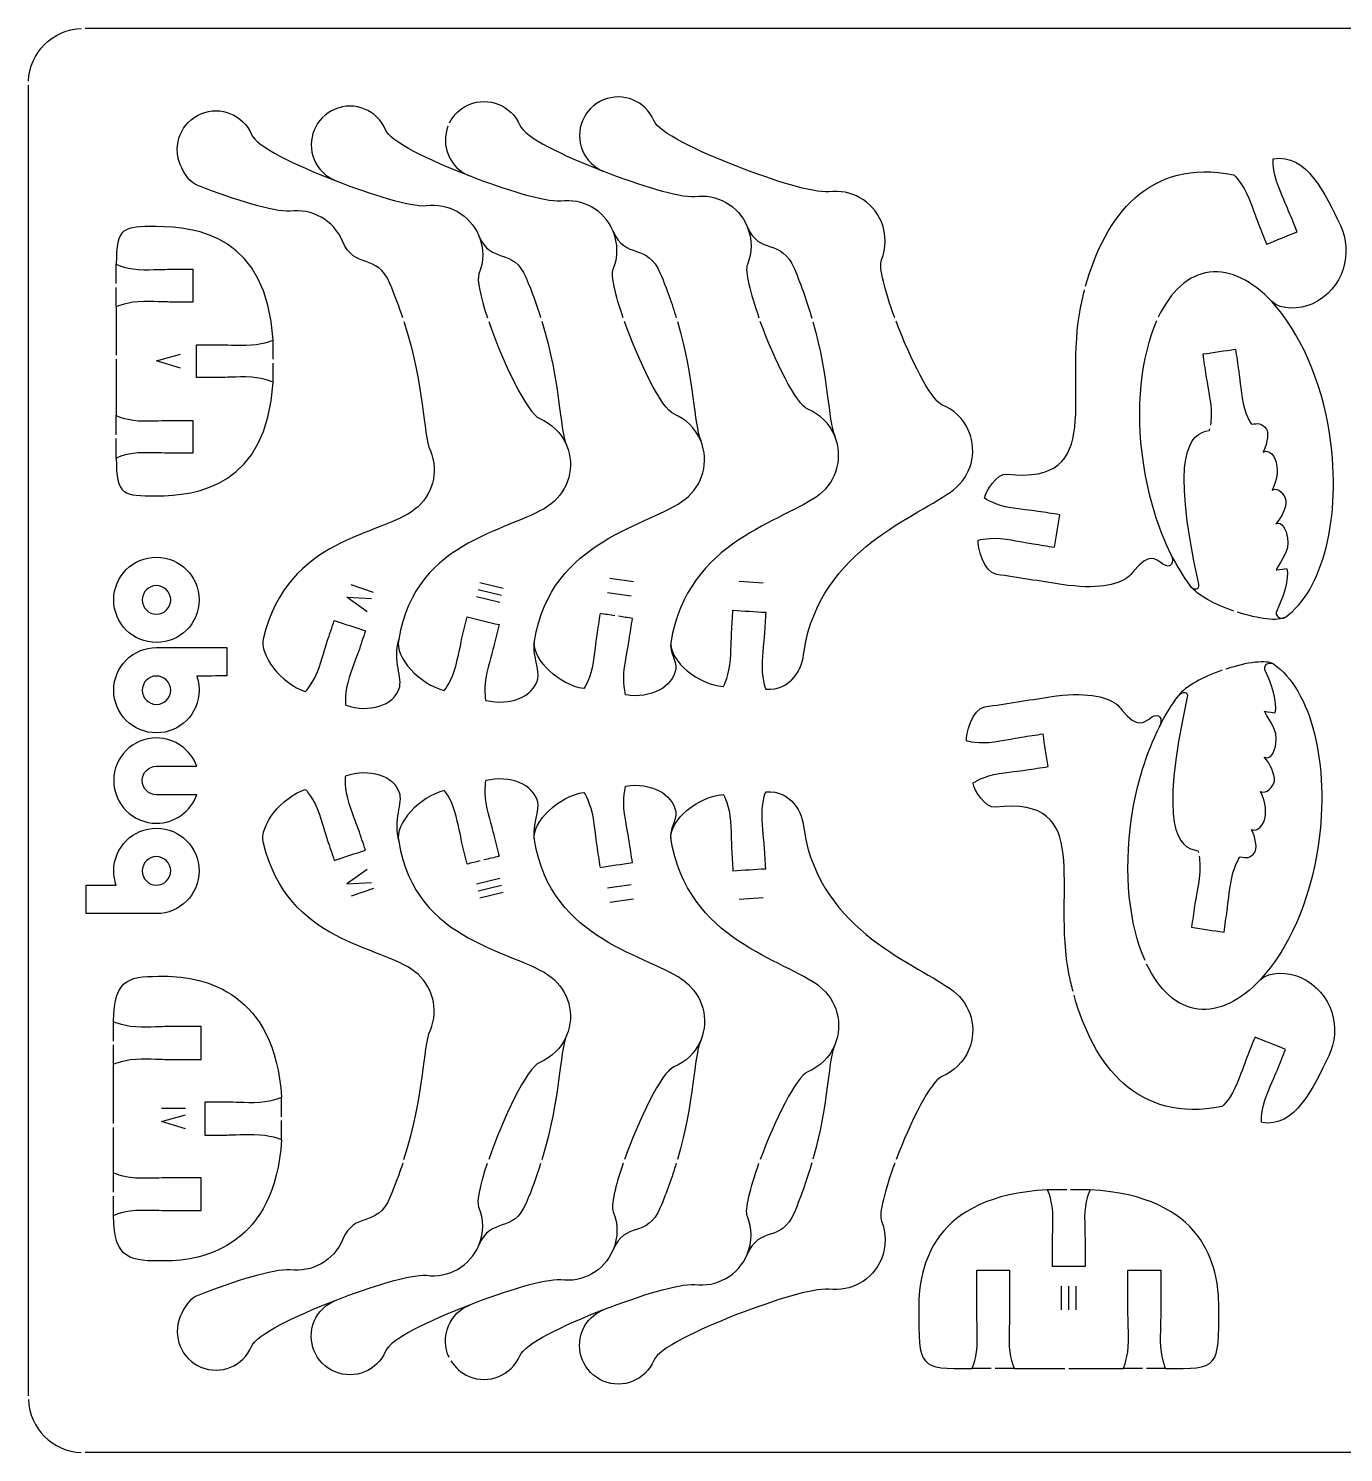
# Model space of a CAD drawing. Extents: x 192 to 412, y 182 to 312.
# Drawn here: x 191.7 to 311.8, y 181.8 to 311.8 of the extents above; entities that cross this region are included whole.
import ezdxf

# ---------------------------------------------------------------- set-up
doc = ezdxf.new("R2010")
doc.units = 0
doc.header["$MEASUREMENT"] = 0
doc.layers.add('DEFAULT', color=7, linetype='CONTINUOUS')

msp = doc.modelspace()

# ---------------------------------------------------------------- linework, layer by layer
at = {"layer": 'DEFAULT', "color": 1}
for points in [[(406.57, 311.81), (196.92, 311.81)], [(191.75, 186.99), (191.75, 306.64)], [(199.76, 288.52), (199.76, 290.3)], [(199.76, 286.39), (199.76, 288.17)], [(214.09, 281.62), (214.09, 283.4)], [(214.09, 279.49), (214.09, 281.27)], [(199.76, 274.72), (199.76, 276.5)], [(199.76, 272.59), (199.76, 274.37)], [(199.52, 219.37), (199.52, 221.15)], [(199.52, 217.25), (199.52, 219.02)], [(214.85, 212.47), (214.85, 214.25)], [(214.85, 210.35), (214.85, 212.12)], [(199.52, 205.57), (199.52, 207.35)], [(286.53, 205.79), (284.75, 205.79)], [(288.66, 205.79), (286.88, 205.79)], [(199.52, 203.45), (199.52, 205.22)], [(279.64, 189.47), (277.86, 189.47)], [(281.76, 189.47), (279.99, 189.47)], [(293.44, 189.47), (291.66, 189.47)], [(295.56, 189.47), (293.79, 189.47)], [(406.57, 181.81), (196.92, 181.81)]]:
    msp.add_lwpolyline(points, dxfattribs=at)
at = {"layer": 'DEFAULT', "color": 7}
for points in [[(205.61, 280.8), (203.42, 281.47), (205.61, 282.09)], [(246.97, 261.29), (244.81, 261.61)], [(258.81, 261.18), (256.63, 261.32)], [(223.25, 260.33), (221.19, 261.03)], [(234.92, 260.06), (232.8, 260.57)], [(235.08, 260.7), (232.96, 261.21)], [(246.77, 259.98), (244.61, 260.3)], [(222.66, 258.57), (220.81, 259.9), (223.07, 259.79)], [(234.77, 259.41), (232.65, 259.92)], [(222.66, 235.05), (220.81, 233.73), (223.07, 233.84)], [(234.77, 234.22), (232.65, 233.7)], [(223.25, 233.3), (221.19, 232.6)], [(234.92, 233.57), (232.8, 233.06)], [(235.08, 232.93), (232.96, 232.42)], [(246.77, 233.65), (244.61, 233.33)], [(246.97, 232.34), (244.81, 232.02)], [(258.81, 232.45), (256.63, 232.31)], [(206.07, 213.23), (203.89, 213.23)], [(206.07, 211.37), (203.89, 212.03), (206.07, 212.65)], [(286.05, 194.83), (286.05, 197.01)], [(286.71, 194.83), (286.71, 197.01)], [(287.37, 194.83), (287.37, 197.01)]]:
    msp.add_lwpolyline(points, dxfattribs=at)
at = {"layer": 'DEFAULT', "color": 1}
for points in [[(191.75, 306.99), (191.84, 309.62), (193.95, 311.72), (196.57, 311.81)], [(238.6, 285.1), (240.37, 279.33), (240.18, 275.41), (240.87, 273.76)], [(250.98, 285.07), (252.6, 279.55), (252.44, 275.79), (253.11, 274.19)], [(263.35, 285.04), (264.84, 279.77), (264.7, 276.16), (265.35, 274.6)], [(301.78, 258.63), (300.08, 259.22), (298.42, 260.08), (297.77, 260.96)], [(300.72, 253.23), (299.02, 252.63), (297.37, 251.78), (296.72, 250.9)], [(240.87, 219.87), (240.18, 218.22), (240.37, 214.3), (238.61, 208.54)], [(253.11, 219.44), (252.44, 217.84), (252.6, 214.07), (250.98, 208.56)], [(265.35, 219.03), (264.7, 217.47), (264.84, 213.86), (263.35, 208.59)], [(191.75, 186.64), (191.84, 184.02), (193.95, 181.91), (196.57, 181.82)]]:
    msp.add_open_spline(points, degree=3, dxfattribs=at)
for points, knots in [([(230.18, 303.21), (230.55, 303.93), (231.17, 304.53), (231.97, 304.87), (233.77, 305.63), (235.84, 304.78), (236.59, 302.98), (237.04, 301.9), (240.51, 300.21), (244.24, 298.78), (247.54, 297.5), (251.05, 296.39), (252.57, 296.48), (254.55, 296.75), (256.55, 295.67), (257.36, 293.73), (257.84, 292.58), (257.81, 291.34), (257.37, 290.26), (257.12, 289.66), (257.62, 287.67), (258.43, 285.41)], [0, 0, 0, 0, 1, 1, 1, 2, 2, 2, 3.01, 3.01, 3.01, 4.01, 4.01, 4.01, 5.01, 5.01, 5.01, 6.01, 6.01, 6.01, 7.01, 7.01, 7.01, 7.01]), ([(270.82, 285.4), (269.93, 287.84), (269.35, 290.05), (269.61, 290.69), (270.05, 291.76), (270.08, 293.01), (269.6, 294.16), (268.79, 296.09), (266.8, 297.17), (264.81, 296.9), (263.29, 296.81), (259.78, 297.92), (256.47, 299.2), (252.75, 300.64), (249.28, 302.32), (248.83, 303.4), (248.08, 305.19), (246.01, 306.04), (244.22, 305.29), (242.42, 304.54), (241.57, 302.48), (242.32, 300.68), (242.7, 299.78), (243.4, 299.12), (244.24, 298.77)], [0, 0, 0, 0, 1.00125, 1.00125, 1.00125, 2.0025, 2.0025, 2.0025, 3.00375, 3.00375, 3.00375, 4.005, 4.005, 4.005, 5.00625, 5.00625, 5.00625, 6.0075, 6.0075, 6.0075, 7.00875, 7.00875, 7.00875, 8.01, 8.01, 8.01, 8.01]), ([(225.91, 285.4), (225.59, 286.4), (225.2, 287.44), (224.74, 288.53), (223.55, 291.39), (221.53, 289.74), (220.42, 292.39), (219.61, 294.32), (217.61, 295.4), (215.63, 295.14), (214.11, 295.05), (210.59, 296.16), (207.29, 297.44), (206.45, 297.78), (205.97, 298.51), (205.6, 299.41), (204.85, 301.21), (205.7, 303.28), (207.49, 304.03), (209.29, 304.78), (211.35, 303.93), (212.11, 302.13), (212.56, 301.05), (216, 299.38), (219.73, 297.94), (219.73, 297.94), (219.74, 297.93), (219.75, 297.93), (223.05, 296.66), (226.55, 295.55), (228.07, 295.64), (230.05, 295.91), (232.05, 294.83), (232.86, 292.89), (233.34, 291.74), (233.31, 290.5), (232.87, 289.43), (232.65, 288.9), (233.01, 287.31), (233.64, 285.4)], [0, 0, 0, 0, 1, 1, 1, 2, 2, 2, 3, 3, 3, 4, 4, 4, 5, 5, 5, 6, 6, 6, 7, 7, 7, 8, 8, 8, 9, 9, 9, 10, 10, 10, 11, 11, 11, 12, 12, 12, 13, 13, 13, 13]), ([(246.04, 285.4), (245.32, 287.49), (244.89, 289.28), (245.13, 289.85), (245.57, 290.91), (245.59, 292.16), (245.11, 293.31), (244.31, 295.25), (242.31, 296.32), (240.33, 296.05), (238.8, 295.97), (235.29, 297.08), (231.99, 298.36), (228.26, 299.8), (224.79, 301.48), (224.34, 302.56), (223.59, 304.36), (221.53, 305.2), (219.73, 304.45), (217.93, 303.7), (217.09, 301.63), (217.83, 299.84), (218.21, 298.95), (218.9, 298.29), (219.73, 297.94), (219.73, 297.94), (219.74, 297.93), (219.75, 297.93)], [0, 0, 0, 0, 1, 1, 1, 2, 2, 2, 3, 3, 3, 4, 4, 4, 5, 5, 5, 6, 6, 6, 7, 7, 7, 8, 8, 8, 9, 9, 9, 9]), ([(230.04, 302.89), (229.73, 302.07), (229.72, 301.13), (230.08, 300.25), (230.45, 299.36), (231.15, 298.7), (231.99, 298.36)], [0, 0, 0, 0, 1, 1, 1, 2, 2, 2, 2]), ([(288.25, 288.29), (290.03, 294.71), (294.04, 300), (301.75, 298.46), (301.8, 298.48), (302.63, 297.61), (303.14, 296.33), (303.65, 295.04), (303.9, 294.3), (304.02, 293.98), (304.27, 293.36), (304.52, 292.74), (304.77, 292.12), (305.69, 292.49), (306.62, 292.87), (307.55, 293.24), (307.3, 293.86), (307.06, 294.47), (306.81, 295.09), (306.68, 295.41), (306.35, 296.11), (305.84, 297.4), (305.33, 298.67), (305.32, 299.87), (305.38, 299.91), (308.4, 300.46), (310.1, 296.73), (311.51, 293.82), (312.65, 291.45), (311.91, 287.99), (308.89, 286.65), (307.78, 286.16), (306.1, 286.1), (305.24, 286.88)], [0, 0, 0, 0, 1, 1, 1, 2, 2, 2, 3, 3, 3, 8.675964, 8.675964, 8.675964, 17.173755, 17.173755, 17.173755, 22.846194, 22.846194, 22.846194, 23.846194, 23.846194, 23.846194, 24.846194, 24.846194, 24.846194, 25.846194, 25.846194, 25.846194, 26.846194, 26.846194, 26.846194, 27.846194, 27.846194, 27.846194, 27.846194]), ([(199.76, 281.62), (199.76, 279.91), (199.76, 278.21), (199.76, 276.5), (199.76, 276.44), (200.88, 275.99), (202.27, 275.99), (203.65, 275.99), (204.43, 276.04), (204.77, 276.04), (205.43, 276.04), (206.1, 276.04), (206.76, 276.04), (206.76, 275.04), (206.76, 274.04), (206.76, 273.04), (206.1, 273.04), (205.43, 273.04), (204.77, 273.04), (204.43, 273.04), (203.65, 273.09), (202.27, 273.09), (200.88, 273.09), (199.76, 272.64), (199.76, 272.59), (199.76, 269.15), (200.42, 269.15), (203.4, 269.15), (207.16, 269.15), (213.47, 270.04), (214.09, 279.49), (214.09, 279.55), (212.98, 280), (211.59, 280), (210.21, 280), (209.43, 279.95), (209.09, 279.95), (208.43, 279.95), (207.76, 279.95), (207.09, 279.95), (207.09, 280.95), (207.09, 281.94), (207.09, 282.94), (207.76, 282.94), (208.43, 282.94), (209.09, 282.94), (209.43, 282.94), (210.21, 282.9), (211.59, 282.9), (212.98, 282.9), (214.09, 283.34), (214.09, 283.4), (213.47, 292.85), (207.16, 293.73), (203.4, 293.73), (200.42, 293.73), (199.76, 293.74), (199.76, 290.3), (199.76, 290.24), (200.88, 289.79), (202.27, 289.79), (203.65, 289.79), (204.43, 289.84), (204.77, 289.84), (205.43, 289.84), (206.1, 289.84), (206.76, 289.84), (206.76, 288.84), (206.76, 287.84), (206.76, 286.84), (206.1, 286.84), (205.43, 286.84), (204.77, 286.84), (204.43, 286.84), (203.65, 286.89), (202.27, 286.89), (200.88, 286.89), (199.76, 286.44), (199.76, 286.39), (199.76, 284.92), (199.76, 283.45), (199.76, 281.98)], [0, 0, 0, 0, 14.538, 14.538, 14.538, 15.538, 15.538, 15.538, 16.538, 16.538, 16.538, 22.198, 22.198, 22.198, 30.698, 30.698, 30.698, 36.358, 36.358, 36.358, 37.358, 37.358, 37.358, 38.358, 38.358, 38.358, 39.358, 39.358, 39.358, 40.358, 40.358, 40.358, 41.358, 41.358, 41.358, 42.358, 42.358, 42.358, 48.027, 48.027, 48.027, 56.527, 56.527, 56.527, 62.196, 62.196, 62.196, 63.196, 63.196, 63.196, 64.196, 64.196, 64.196, 65.196, 65.196, 65.196, 66.196, 66.196, 66.196, 67.196, 67.196, 67.196, 68.196, 68.196, 68.196, 73.856, 73.856, 73.856, 82.356, 82.356, 82.356, 88.016, 88.016, 88.016, 89.016, 89.016, 89.016, 90.016, 90.016, 90.016, 102.526, 102.526, 102.526, 102.526]), ([(232.86, 292.89), (233.97, 290.24), (235.99, 291.89), (237.18, 289.04), (237.71, 287.77), (238.14, 286.56), (238.5, 285.43)], [0, 0, 0, 0, 1, 1, 1, 2, 2, 2, 2]), ([(245.11, 293.31), (246.23, 290.66), (248.23, 292.31), (249.42, 289.46), (250.02, 288.02), (250.5, 286.67), (250.88, 285.4)], [0, 0, 0, 0, 1, 1, 1, 2, 2, 2, 2]), ([(257.36, 293.73), (258.47, 291.08), (260.47, 292.74), (261.66, 289.88), (262.33, 288.28), (262.85, 286.77), (263.25, 285.38)], [0, 0, 0, 0, 1, 1, 1, 2, 2, 2, 2]), ([(299.67, 275.61), (299.74, 276.09), (299.79, 276.83), (299.67, 277.66), (299.47, 279.03), (299.31, 279.78), (299.26, 280.12), (299.16, 280.78), (299.06, 281.44), (298.97, 282.1), (299.96, 282.25), (300.94, 282.39), (301.93, 282.54), (302.03, 281.88), (302.13, 281.22), (302.22, 280.56), (302.28, 280.22), (302.34, 279.45), (302.54, 278.08), (302.74, 276.71), (303.35, 275.68), (303.4, 275.68), (303.99, 275.77), (304.3, 275.86), (304.75, 275.24), (304.95, 274.96), (304.91, 274.11), (304.45, 273.15), (305.01, 273.46), (305.58, 272.73), (305.68, 272.03), (305.78, 271.38), (305.74, 270.64), (305.27, 269.68), (305.84, 269.99), (306.41, 269.26), (306.53, 268.73), (306.59, 268.11), (306.14, 267.15), (305.61, 266.58), (306.18, 266.89), (306.57, 266.01), (306.68, 265.32), (306.87, 264.01), (306.1, 263.34), (305.64, 262.38), (305.64, 262.38), (306.05, 262.44), (306.57, 262.52), (306.81, 262.26), (306.66, 260.6), (305.69, 258.66), (305.48, 258.24), (305.99, 257.75), (306.48, 258.08), (309.87, 260.43), (311.65, 267.15), (310.54, 274.67), (309.78, 279.78), (307.73, 284.2), (305.24, 286.88), (303.47, 288.78), (301.48, 289.8), (299.56, 289.57), (297.6, 289.32), (295.99, 287.8), (294.88, 285.45)], [0, 0, 0, 0, 1, 1, 1, 2, 2, 2, 7.670457, 7.670457, 7.670457, 16.160352, 16.160352, 16.160352, 21.821527, 21.821527, 21.821527, 22.821527, 22.821527, 22.821527, 23.821527, 23.821527, 23.821527, 24.821527, 24.821527, 24.821527, 25.821527, 25.821527, 25.821527, 26.821527, 26.821527, 26.821527, 27.821527, 27.821527, 27.821527, 28.821527, 28.821527, 28.821527, 29.821527, 29.821527, 29.821527, 30.821527, 30.821527, 30.821527, 31.821527, 31.821527, 31.821527, 32.821527, 32.821527, 32.821527, 33.821527, 33.821527, 33.821527, 34.821527, 34.821527, 34.821527, 35.821527, 35.821527, 35.821527, 36.821527, 36.821527, 36.821527, 37.821527, 37.821527, 37.821527, 38.821527, 38.821527, 38.821527, 38.821527]), ([(296.04, 263.79), (296.37, 263.1), (296.08, 262.4), (295.31, 262.92), (294.57, 263.43), (294.06, 263.98), (292.65, 262.3), (292.46, 262.07), (292.29, 261.85), (292.08, 261.7), (291.1, 261.01), (289.25, 260.57), (286.05, 261.06), (284.06, 261.37), (282.08, 261.67), (280.1, 261.98), (278.95, 262.15), (278.35, 264.53), (278.43, 265.08), (278.44, 265.13), (279.61, 265.4), (280.98, 265.2), (282.34, 264.99), (283.11, 264.82), (283.45, 264.77), (284.1, 264.67), (284.76, 264.56), (285.42, 264.46), (285.57, 265.45), (285.72, 266.44), (285.88, 267.43), (285.22, 267.53), (284.56, 267.63), (283.9, 267.73), (283.56, 267.78), (282.79, 267.85), (281.42, 268.06), (280.06, 268.27), (279.02, 268.88), (279.02, 268.94), (279.13, 269.6), (280.14, 271.23), (281.05, 271.13), (290.21, 270.11), (286.17, 278.46), (287.82, 286.5), (287.92, 286.99), (288.03, 287.47), (288.16, 287.95)], [0, 0, 0, 0, 1, 1, 1, 2, 2, 2, 3, 3, 3, 4, 4, 4, 21.039148, 21.039148, 21.039148, 22.039148, 22.039148, 22.039148, 23.039148, 23.039148, 23.039148, 24.039148, 24.039148, 24.039148, 29.706479, 29.706479, 29.706479, 38.206932, 38.206932, 38.206932, 43.873803, 43.873803, 43.873803, 44.873803, 44.873803, 44.873803, 45.873803, 45.873803, 45.873803, 46.873803, 46.873803, 46.873803, 47.873803, 47.873803, 47.873803, 48.873803, 48.873803, 48.873803, 48.873803]), ([(226.02, 285.07), (227.94, 279.05), (227.72, 274.95), (228.43, 273.25), (229.24, 271.32), (228.61, 269.14), (227.02, 267.92), (223.87, 265.45), (215.46, 265.42), (213.19, 256.18), (212.8, 254.57), (214.84, 252.01), (217.01, 251.28), (217.07, 251.28), (217.84, 252.19), (218.28, 253.49), (218.72, 254.8), (218.92, 255.55), (219.02, 255.88), (219.24, 256.51), (219.45, 257.14), (219.66, 257.77), (220.61, 257.46), (221.56, 257.14), (222.51, 256.82), (222.29, 256.19), (222.08, 255.56), (221.87, 254.92), (221.76, 254.6), (221.46, 253.88), (221.03, 252.57), (220.59, 251.26), (220.66, 250.06), (220.71, 250.04), (222.88, 249.31), (225.06, 250), (225.59, 251.57), (225.92, 252.46), (224.99, 254.1), (225.54, 256.02)], [0, 0, 0, 0, 1, 1, 1, 2, 2, 2, 3, 3, 3, 4, 4, 4, 5, 5, 5, 6, 6, 6, 11.665258, 11.665258, 11.665258, 20.168333, 20.168333, 20.168333, 25.835166, 25.835166, 25.835166, 26.835166, 26.835166, 26.835166, 27.835166, 27.835166, 27.835166, 28.835166, 28.835166, 28.835166, 29.835166, 29.835166, 29.835166, 29.835166]), ([(233.76, 285.07), (235.03, 281.36), (237.26, 276.68), (238.41, 276.2), (239.48, 275.76), (240.39, 274.91), (240.87, 273.76), (241.68, 271.82), (241.05, 269.65), (239.47, 268.42)], [0, 0, 0, 0, 1, 1, 1, 2, 2, 2, 3, 3, 3, 3]), ([(251.7, 268.85), (253.29, 270.08), (253.92, 272.25), (253.11, 274.19), (252.63, 275.34), (251.73, 276.18), (250.66, 276.62), (249.54, 277.08), (247.44, 281.44), (246.15, 285.07)], [0, 0, 0, 0, 1, 1, 1, 2, 2, 2, 3, 3, 3, 3]), ([(263.95, 269.27), (260.8, 266.8), (251.87, 265.13), (250.38, 255.74), (250.28, 254.08), (252.89, 251.89), (255.17, 251.75), (255.23, 251.75), (255.74, 252.83), (255.82, 254.21), (255.91, 255.59), (255.91, 256.37), (255.93, 256.71), (255.97, 257.37), (256.01, 258.04), (256.05, 258.71), (257.05, 258.64), (258.05, 258.58), (259.05, 258.52), (259.01, 257.85), (258.96, 257.19), (258.92, 256.53), (258.9, 256.18), (258.81, 255.41), (258.72, 254.03), (258.63, 252.65), (259.01, 251.5), (259.06, 251.5), (261.35, 251.36), (262.43, 253.32), (262.54, 254.98), (264.03, 264.37), (273.03, 267.23), (276.18, 269.7), (277.77, 270.92), (278.4, 273.09), (277.59, 275.03), (277.11, 276.18), (276.2, 277.04), (275.13, 277.47), (274.11, 277.9), (272.24, 281.65), (270.95, 285.08)], [0, 0, 0, 0, 1, 1, 1, 2, 2, 2, 3, 3, 3, 4, 4, 4, 9.672746, 9.672746, 9.672746, 18.17946, 18.17946, 18.17946, 23.838858, 23.838858, 23.838858, 24.838858, 24.838858, 24.838858, 25.838858, 25.838858, 25.838858, 26.838858, 26.838858, 26.838858, 27.838858, 27.838858, 27.838858, 28.838858, 28.838858, 28.838858, 29.838858, 29.838858, 29.838858, 30.838858, 30.838858, 30.838858, 30.838858]), ([(263.95, 269.27), (265.53, 270.5), (266.16, 272.67), (265.35, 274.6), (264.87, 275.76), (263.97, 276.61), (262.89, 277.05), (261.83, 277.49), (259.84, 281.54), (258.55, 285.07)], [0, 0, 0, 0, 1, 1, 1, 2, 2, 2, 3, 3, 3, 3]), ([(294.73, 285.13), (293.29, 281.87), (292.75, 277.16), (293.49, 272.15), (293.96, 269.01), (294.86, 266.15), (296.04, 263.79), (296.57, 262.74), (297.15, 261.79), (297.77, 260.96), (298.14, 260.47), (298.69, 260.6), (298.58, 261.08), (295.93, 273.12), (297.74, 274.84), (299.54, 275.11), (299.55, 275.11), (299.57, 275.17), (299.6, 275.27)], [0, 0, 0, 0, 1, 1, 1, 2, 2, 2, 3, 3, 3, 4, 4, 4, 5, 5, 5, 6, 6, 6, 6]), ([(239.47, 268.42), (236.31, 265.95), (227.03, 265.42), (225.54, 256.02), (225.15, 254.4), (227.48, 251.93), (229.7, 251.39), (229.76, 251.38), (230.45, 252.36), (230.78, 253.71), (231.1, 255.05), (231.24, 255.82), (231.32, 256.15), (231.47, 256.8), (231.63, 257.45), (231.78, 258.09), (232.76, 257.86), (233.73, 257.62), (234.7, 257.39), (234.54, 256.74), (234.39, 256.1), (234.23, 255.45), (234.15, 255.11), (233.92, 254.37), (233.6, 253.03), (233.27, 251.68), (233.45, 250.49), (233.5, 250.48), (235.72, 249.94), (237.84, 250.82), (238.23, 252.44), (238.44, 253.21), (237.73, 254.62), (237.93, 255.87)], [0, 0, 0, 0, 1, 1, 1, 2, 2, 2, 3, 3, 3, 4, 4, 4, 9.667038, 9.667038, 9.667038, 18.164579, 18.164579, 18.164579, 23.829439, 23.829439, 23.829439, 24.829439, 24.829439, 24.829439, 25.829439, 25.829439, 25.829439, 26.829439, 26.829439, 26.829439, 27.829439, 27.829439, 27.829439, 27.829439]), ([(245.27, 258.2), (244.82, 258.27), (244.37, 258.34), (243.92, 258.4), (243.82, 257.74), (243.72, 257.08), (243.62, 256.42), (243.57, 256.09), (243.5, 255.31), (243.29, 253.94), (243.09, 252.58), (242.49, 251.55), (242.43, 251.55), (240.22, 251.88), (237.81, 254.11), (237.92, 255.75), (237.93, 255.79), (237.93, 255.83), (237.94, 255.87), (239.42, 265.27), (248.55, 266.38), (251.7, 268.85)], [0, 0, 0, 0, 3.893592, 3.893592, 3.893592, 9.566131, 9.566131, 9.566131, 10.566131, 10.566131, 10.566131, 11.566131, 11.566131, 11.566131, 12.566131, 12.566131, 12.566131, 13.566131, 13.566131, 13.566131, 14.566131, 14.566131, 14.566131, 14.566131]), ([(250.38, 255.74), (250.26, 254.93), (250.9, 254.11), (250.83, 253.33), (250.58, 251.68), (248.55, 250.63), (246.29, 250.97), (246.23, 250.97), (245.96, 252.15), (246.16, 253.51), (246.37, 254.88), (246.53, 255.64), (246.58, 255.98), (246.68, 256.64), (246.78, 257.3), (246.88, 257.96), (246.46, 258.02), (246.04, 258.08), (245.62, 258.15)], [0, 0, 0, 0, 1.000753, 1.000753, 1.000753, 2.001506, 2.001506, 2.001506, 3.002258, 3.002258, 3.002258, 4.003011, 4.003011, 4.003011, 9.672406, 9.672406, 9.672406, 13.294341, 13.294341, 13.294341, 13.294341]), ([(306.48, 258.08), (305.87, 257.65), (304, 257.91), (302.11, 258.52), (302.11, 258.52), (302.11, 258.52), (302.11, 258.52)], [0, 0, 0, 0, 1, 1, 1, 1.01, 1.01, 1.01, 1.01]), ([(298.61, 236.25), (298.68, 235.78), (298.74, 235.03), (298.62, 234.2), (298.41, 232.83), (298.25, 232.07), (298.2, 231.74), (298.1, 231.08), (298.01, 230.42), (297.91, 229.76), (298.9, 229.61), (299.89, 229.46), (300.88, 229.32), (300.97, 229.98), (301.07, 230.64), (301.17, 231.3), (301.22, 231.64), (301.28, 232.41), (301.49, 233.78), (301.69, 235.14), (302.29, 236.18), (302.35, 236.18), (302.94, 236.1), (303.24, 236), (303.69, 236.62), (303.89, 236.89), (303.85, 237.74), (303.39, 238.7), (303.95, 238.4), (304.53, 239.13), (304.63, 239.83), (304.72, 240.48), (304.69, 241.21), (304.22, 242.17), (304.78, 241.86), (305.36, 242.6), (305.48, 243.13), (305.53, 243.75), (305.09, 244.71), (304.55, 245.28), (305.13, 244.97), (305.52, 245.85), (305.62, 246.54), (305.81, 247.85), (305.05, 248.52), (304.58, 249.48), (304.58, 249.48), (305, 249.42), (305.51, 249.34), (305.75, 249.6), (305.61, 251.26), (304.64, 253.2), (304.43, 253.62), (304.94, 254.11), (305.42, 253.78), (308.82, 251.43), (310.59, 244.71), (309.48, 237.19), (308.73, 232.08), (306.68, 227.66), (304.19, 224.98), (302.42, 223.08), (300.42, 222.06), (298.51, 222.29), (296.55, 222.53), (294.94, 224.06), (293.82, 226.41)], [0, 0, 0, 0, 1, 1, 1, 2, 2, 2, 7.671591, 7.671591, 7.671591, 16.162768, 16.162768, 16.162768, 21.835813, 21.835813, 21.835813, 22.835813, 22.835813, 22.835813, 23.835813, 23.835813, 23.835813, 24.835813, 24.835813, 24.835813, 25.835813, 25.835813, 25.835813, 26.835813, 26.835813, 26.835813, 27.835813, 27.835813, 27.835813, 28.835813, 28.835813, 28.835813, 29.835813, 29.835813, 29.835813, 30.835813, 30.835813, 30.835813, 31.835813, 31.835813, 31.835813, 32.835813, 32.835813, 32.835813, 33.835813, 33.835813, 33.835813, 34.835813, 34.835813, 34.835813, 35.835813, 35.835813, 35.835813, 36.835813, 36.835813, 36.835813, 37.835813, 37.835813, 37.835813, 38.835813, 38.835813, 38.835813, 38.835813]), ([(305.42, 253.78), (304.82, 254.21), (302.94, 253.95), (301.06, 253.34), (301.06, 253.34), (301.06, 253.34), (301.06, 253.34)], [0, 0, 0, 0, 1, 1, 1, 1.01, 1.01, 1.01, 1.01]), ([(287.1, 223.91), (286.98, 224.38), (286.86, 224.87), (286.76, 225.36), (285.11, 233.39), (289.16, 241.75), (279.99, 240.73), (279.08, 240.63), (278.07, 242.26), (277.97, 242.92), (277.97, 242.98), (279, 243.59), (280.36, 243.8), (281.73, 244.01), (282.51, 244.08), (282.84, 244.13), (283.5, 244.23), (284.16, 244.33), (284.82, 244.43), (284.67, 245.42), (284.52, 246.41), (284.36, 247.39), (283.71, 247.29), (283.05, 247.19), (282.39, 247.09), (282.05, 247.04), (281.29, 246.87), (279.92, 246.67), (278.56, 246.45), (277.38, 246.73), (277.38, 246.78), (277.29, 247.32), (277.89, 249.71), (279.05, 249.88), (281.03, 250.19), (283.01, 250.49), (284.99, 250.8), (288.2, 251.29), (290.04, 250.85), (291.03, 250.16), (291.24, 250.01), (291.4, 249.79), (291.59, 249.56), (293.01, 247.88), (293.51, 248.43), (294.25, 248.93), (295.02, 249.45), (295.32, 248.75), (294.99, 248.07)], [0, 0, 0, 0, 1, 1, 1, 2, 2, 2, 3, 3, 3, 4, 4, 4, 5, 5, 5, 10.666791, 10.666791, 10.666791, 19.163443, 19.163443, 19.163443, 24.827802, 24.827802, 24.827802, 25.827802, 25.827802, 25.827802, 26.827802, 26.827802, 26.827802, 27.827802, 27.827802, 27.827802, 44.865961, 44.865961, 44.865961, 45.865961, 45.865961, 45.865961, 46.865961, 46.865961, 46.865961, 47.865961, 47.865961, 47.865961, 48.865961, 48.865961, 48.865961, 48.865961]), ([(293.67, 226.73), (292.23, 229.99), (291.7, 234.7), (292.44, 239.71), (292.9, 242.85), (293.81, 245.71), (294.99, 248.07), (295.51, 249.12), (296.09, 250.07), (296.72, 250.9), (297.09, 251.39), (297.63, 251.26), (297.53, 250.78), (294.88, 238.74), (296.69, 237.02), (298.48, 236.75), (298.49, 236.75), (298.52, 236.69), (298.54, 236.59)], [0, 0, 0, 0, 1, 1, 1, 2, 2, 2, 3, 3, 3, 4, 4, 4, 5, 5, 5, 6, 6, 6, 6]), ([(226.02, 208.56), (227.94, 214.58), (227.72, 218.68), (228.43, 220.37), (229.24, 222.31), (228.61, 224.48), (227.02, 225.71), (223.87, 228.18), (215.46, 228.21), (213.19, 237.45), (212.8, 239.06), (214.84, 241.62), (217.01, 242.35), (217.07, 242.35), (217.84, 241.43), (218.28, 240.14), (218.72, 238.83), (218.92, 238.08), (219.02, 237.75), (219.24, 237.12), (219.45, 236.49), (219.66, 235.86), (220.61, 236.18), (221.56, 236.49), (222.51, 236.81), (222.29, 237.44), (222.08, 238.07), (221.87, 238.7), (221.76, 239.03), (221.46, 239.75), (221.03, 241.06), (220.59, 242.37), (220.66, 243.58), (220.71, 243.59), (222.88, 244.32), (225.06, 243.63), (225.59, 242.06), (225.92, 241.17), (224.99, 239.53), (225.54, 237.61)], [0, 0, 0, 0, 1, 1, 1, 2, 2, 2, 3, 3, 3, 4, 4, 4, 5, 5, 5, 6, 6, 6, 11.664619, 11.664619, 11.664619, 20.165144, 20.165144, 20.165144, 25.832296, 25.832296, 25.832296, 26.832296, 26.832296, 26.832296, 27.832296, 27.832296, 27.832296, 28.832296, 28.832296, 28.832296, 29.832296, 29.832296, 29.832296, 29.832296]), ([(237.94, 237.76), (237.93, 237.8), (237.93, 237.84), (237.92, 237.88), (237.78, 239.1), (238.43, 240.45), (238.23, 241.19), (237.84, 242.81), (235.72, 243.69), (233.5, 243.15), (233.45, 243.14), (233.28, 241.94), (233.6, 240.6), (233.92, 239.26), (234.15, 238.52), (234.23, 238.18), (234.39, 237.53), (234.54, 236.88), (234.7, 236.24), (234.24, 236.13), (233.78, 236.02), (233.32, 235.91)], [0, 0, 0, 0, 1, 1, 1, 2, 2, 2, 3, 3, 3, 4, 4, 4, 5, 5, 5, 10.668245, 10.668245, 10.668245, 14.688444, 14.688444, 14.688444, 14.688444]), ([(232.98, 235.82), (232.58, 235.73), (232.18, 235.63), (231.78, 235.53), (231.63, 236.18), (231.47, 236.83), (231.32, 237.48), (231.24, 237.81), (231.1, 238.58), (230.78, 239.92), (230.46, 241.26), (229.77, 242.24), (229.71, 242.24), (227.48, 241.7), (225.15, 239.22), (225.54, 237.61), (227.03, 228.21), (236.31, 227.67), (239.47, 225.21)], [0, 0, 0, 0, 3.488, 3.488, 3.488, 9.153906, 9.153906, 9.153906, 10.153906, 10.153906, 10.153906, 11.153906, 11.153906, 11.153906, 12.163906, 12.163906, 12.163906, 13.163906, 13.163906, 13.163906, 13.163906]), ([(251.7, 224.78), (248.55, 227.25), (239.42, 228.36), (237.93, 237.76), (237.69, 239.4), (240.16, 241.74), (242.43, 242.08), (242.48, 242.09), (243.09, 241.05), (243.29, 239.68), (243.5, 238.32), (243.57, 237.54), (243.62, 237.2), (243.72, 236.54), (243.82, 235.89), (243.92, 235.23), (244.9, 235.38), (245.89, 235.52), (246.88, 235.67), (246.78, 236.33), (246.68, 236.99), (246.58, 237.65), (246.53, 237.99), (246.37, 238.75), (246.16, 240.12), (245.96, 241.48), (246.23, 242.66), (246.29, 242.66), (248.55, 243), (250.58, 241.95), (250.83, 240.3), (250.9, 239.51), (250.26, 238.7), (250.38, 237.89)], [0, 0, 0, 0, 1, 1, 1, 2, 2, 2, 3, 3, 3, 4, 4, 4, 9.664924, 9.664924, 9.664924, 18.165129, 18.165129, 18.165129, 23.832329, 23.832329, 23.832329, 24.832329, 24.832329, 24.832329, 25.832329, 25.832329, 25.832329, 26.832329, 26.832329, 26.832329, 27.832329, 27.832329, 27.832329, 27.832329]), ([(263.95, 224.36), (260.8, 226.83), (251.87, 228.5), (250.38, 237.89), (250.28, 239.55), (252.89, 241.74), (255.17, 241.88), (255.23, 241.88), (255.74, 240.8), (255.83, 239.42), (255.91, 238.04), (255.91, 237.26), (255.93, 236.92), (255.97, 236.26), (256.01, 235.59), (256.05, 234.93), (257.05, 234.99), (258.05, 235.05), (259.05, 235.11), (259.01, 235.78), (258.96, 236.44), (258.92, 237.11), (258.9, 237.45), (258.81, 238.22), (258.72, 239.6), (258.63, 240.98), (259.01, 242.12), (259.06, 242.13), (261.35, 242.27), (262.43, 240.31), (262.54, 238.65), (264.03, 229.25), (273.03, 226.4), (276.18, 223.93), (277.77, 222.71), (278.4, 220.53), (277.59, 218.6), (277.11, 217.45), (276.2, 216.6), (275.13, 216.15), (274.11, 215.73), (272.24, 211.98), (270.95, 208.56)], [0, 0, 0, 0, 1, 1, 1, 2, 2, 2, 3, 3, 3, 4, 4, 4, 9.661767, 9.661767, 9.661767, 18.167676, 18.167676, 18.167676, 23.840112, 23.840112, 23.840112, 24.840112, 24.840112, 24.840112, 25.840112, 25.840112, 25.840112, 26.840112, 26.840112, 26.840112, 27.840112, 27.840112, 27.840112, 28.840112, 28.840112, 28.840112, 29.840112, 29.840112, 29.840112, 30.840112, 30.840112, 30.840112, 30.840112]), ([(199.52, 211.84), (199.52, 213.64), (199.52, 215.44), (199.52, 217.25), (199.52, 217.3), (200.63, 217.75), (202.02, 217.75), (203.4, 217.75), (204.18, 217.7), (204.52, 217.7), (205.52, 217.7), (206.52, 217.7), (207.52, 217.7), (207.52, 218.7), (207.52, 219.7), (207.52, 220.7), (206.52, 220.7), (205.52, 220.7), (204.52, 220.7), (204.18, 220.7), (203.4, 220.65), (202.02, 220.65), (200.63, 220.65), (199.52, 221.09), (199.52, 221.15), (199.52, 225.3), (201.15, 225.29), (204.15, 225.29), (207.91, 225.29), (214.23, 223.77), (214.85, 214.25), (214.85, 214.2), (213.73, 213.75), (212.35, 213.75), (210.96, 213.75), (210.19, 213.8), (209.84, 213.8), (209.18, 213.8), (208.51, 213.8), (207.84, 213.8), (207.84, 212.8), (207.84, 211.8), (207.84, 210.8), (208.51, 210.8), (209.18, 210.8), (209.84, 210.8), (210.19, 210.8), (210.96, 210.85), (212.35, 210.85), (213.73, 210.85), (214.85, 210.4), (214.85, 210.35), (214.23, 200.83), (207.91, 199.3), (204.15, 199.3), (201.15, 199.3), (199.52, 199.3), (199.52, 203.45), (199.52, 203.5), (200.63, 203.95), (202.02, 203.95), (203.4, 203.95), (204.18, 203.9), (204.52, 203.9), (205.52, 203.9), (206.52, 203.9), (207.52, 203.9), (207.52, 204.9), (207.52, 205.9), (207.52, 206.9), (206.52, 206.9), (205.52, 206.9), (204.52, 206.9), (204.18, 206.9), (203.4, 206.85), (202.02, 206.85), (200.63, 206.85), (199.52, 207.3), (199.52, 207.35), (199.52, 208.73), (199.52, 210.11), (199.52, 211.49)], [0, 0, 0, 0, 15.329, 15.329, 15.329, 16.329, 16.329, 16.329, 17.329, 17.329, 17.329, 25.838, 25.838, 25.838, 34.338, 34.338, 34.338, 42.847, 42.847, 42.847, 43.847, 43.847, 43.847, 44.847, 44.847, 44.847, 45.847, 45.847, 45.847, 46.847, 46.847, 46.847, 47.847, 47.847, 47.847, 48.847, 48.847, 48.847, 54.517, 54.517, 54.517, 63.016, 63.016, 63.016, 68.686, 68.686, 68.686, 69.686, 69.686, 69.686, 70.686, 70.686, 70.686, 71.686, 71.686, 71.686, 72.686, 72.686, 72.686, 73.686, 73.686, 73.686, 74.686, 74.686, 74.686, 83.195, 83.195, 83.195, 91.695, 91.695, 91.695, 100.204, 100.204, 100.204, 101.204, 101.204, 101.204, 102.204, 102.204, 102.204, 113.925, 113.925, 113.925, 113.925]), ([(239.47, 225.2), (241.05, 223.98), (241.68, 221.81), (240.87, 219.87), (240.39, 218.72), (239.48, 217.87), (238.41, 217.43), (237.25, 216.95), (235.03, 212.26), (233.76, 208.56)], [0, 0, 0, 0, 1, 1, 1, 2, 2, 2, 3, 3, 3, 3]), ([(304.19, 224.98), (305.05, 225.76), (306.72, 225.7), (307.84, 225.21), (310.86, 223.86), (311.6, 220.41), (310.45, 218.04), (309.05, 215.13), (307.35, 211.39), (304.32, 211.95), (304.27, 211.99), (304.27, 213.19), (304.78, 214.46), (305.3, 215.74), (305.63, 216.45), (305.75, 216.76), (306, 217.38), (306.25, 218), (306.49, 218.62), (305.57, 218.99), (304.64, 219.36), (303.71, 219.73), (303.46, 219.11), (303.21, 218.49), (302.97, 217.87), (302.84, 217.56), (302.6, 216.82), (302.08, 215.54), (301.57, 214.25), (300.75, 213.38), (300.69, 213.4), (292.98, 211.86), (288.97, 217.15), (287.19, 223.57)], [0, 0, 0, 0, 1, 1, 1, 2, 2, 2, 3, 3, 3, 4, 4, 4, 5, 5, 5, 10.674855, 10.674855, 10.674855, 19.169307, 19.169307, 19.169307, 24.843785, 24.843785, 24.843785, 25.843785, 25.843785, 25.843785, 26.843785, 26.843785, 26.843785, 27.843785, 27.843785, 27.843785, 27.843785]), ([(251.7, 224.78), (253.29, 223.55), (253.92, 221.38), (253.11, 219.44), (252.63, 218.29), (251.73, 217.45), (250.66, 217.01), (249.54, 216.55), (247.44, 212.19), (246.15, 208.56)], [0, 0, 0, 0, 1, 1, 1, 2, 2, 2, 3, 3, 3, 3]), ([(263.95, 224.36), (265.53, 223.14), (266.16, 220.96), (265.35, 219.03), (264.87, 217.88), (263.97, 217.02), (262.89, 216.58), (261.83, 216.14), (259.84, 212.09), (258.55, 208.56)], [0, 0, 0, 0, 1, 1, 1, 2, 2, 2, 3, 3, 3, 3]), ([(225.91, 208.23), (225.58, 207.23), (225.2, 206.19), (224.74, 205.1), (223.55, 202.25), (221.53, 203.9), (220.42, 201.24), (219.61, 199.31), (217.61, 198.23), (215.63, 198.5), (214.11, 198.58), (210.59, 197.47), (207.29, 196.19), (206.45, 195.85), (205.97, 195.12), (205.6, 194.22), (204.85, 192.42), (205.7, 190.35), (207.49, 189.61), (209.29, 188.85), (211.35, 189.7), (212.11, 191.5), (212.56, 192.58), (216, 194.25), (219.73, 195.69), (219.73, 195.69), (219.74, 195.69), (219.75, 195.7), (223.05, 196.97), (226.55, 198.08), (228.07, 197.99), (230.05, 197.72), (232.05, 198.8), (232.86, 200.74), (233.34, 201.89), (233.31, 203.13), (232.87, 204.2), (232.65, 204.73), (233.01, 206.33), (233.64, 208.23)], [0, 0, 0, 0, 1, 1, 1, 2, 2, 2, 3, 3, 3, 4, 4, 4, 5, 5, 5, 6, 6, 6, 7, 7, 7, 8, 8, 8, 9, 9, 9, 10, 10, 10, 11, 11, 11, 12, 12, 12, 13, 13, 13, 13]), ([(246.04, 208.23), (245.32, 206.14), (244.89, 204.35), (245.13, 203.78), (245.57, 202.71), (245.59, 201.47), (245.11, 200.32), (244.31, 198.39), (242.31, 197.31), (240.33, 197.57), (238.8, 197.66), (235.29, 196.55), (231.99, 195.27), (228.26, 193.83), (224.79, 192.15), (224.34, 191.07), (223.59, 189.27), (221.53, 188.43), (219.73, 189.18), (217.93, 189.93), (217.09, 191.99), (217.83, 193.8), (218.21, 194.68), (218.9, 195.34), (219.73, 195.69), (219.73, 195.69), (219.74, 195.69), (219.75, 195.7)], [0, 0, 0, 0, 1, 1, 1, 2, 2, 2, 3, 3, 3, 4, 4, 4, 5, 5, 5, 6, 6, 6, 7, 7, 7, 8, 8, 8, 9, 9, 9, 9]), ([(230.31, 190.19), (230.68, 189.57), (231.25, 189.06), (231.97, 188.76), (233.77, 188.01), (235.84, 188.86), (236.59, 190.65), (237.04, 191.73), (240.51, 193.42), (244.24, 194.86), (247.54, 196.13), (251.04, 197.24), (252.57, 197.15), (254.55, 196.89), (256.55, 197.96), (257.36, 199.9), (257.84, 201.05), (257.81, 202.29), (257.37, 203.36), (257.12, 203.97), (257.62, 205.97), (258.43, 208.23)], [0, 0, 0, 0, 1, 1, 1, 2, 2, 2, 3.01, 3.01, 3.01, 4.01, 4.01, 4.01, 5.01, 5.01, 5.01, 6.01, 6.01, 6.01, 7.01, 7.01, 7.01, 7.01]), ([(238.5, 208.2), (238.14, 207.06), (237.71, 205.86), (237.18, 204.59), (235.99, 201.74), (233.97, 203.39), (232.86, 200.74)], [0, 0, 0, 0, 1, 1, 1, 2, 2, 2, 2]), ([(270.82, 208.23), (269.93, 205.79), (269.35, 203.59), (269.61, 202.94), (270.05, 201.87), (270.08, 200.63), (269.6, 199.47), (268.79, 197.54), (266.8, 196.46), (264.81, 196.73), (263.29, 196.82), (259.78, 195.71), (256.47, 194.43), (252.75, 192.99), (249.28, 191.31), (248.83, 190.23), (248.08, 188.43), (246.01, 187.58), (244.22, 188.34), (242.42, 189.09), (241.57, 191.15), (242.32, 192.95), (242.69, 193.85), (243.4, 194.51), (244.24, 194.85)], [0, 0, 0, 0, 1.00125, 1.00125, 1.00125, 2.0025, 2.0025, 2.0025, 3.00375, 3.00375, 3.00375, 4.005, 4.005, 4.005, 5.00625, 5.00625, 5.00625, 6.0075, 6.0075, 6.0075, 7.00875, 7.00875, 7.00875, 8.01, 8.01, 8.01, 8.01]), ([(250.88, 208.23), (250.5, 206.97), (250.02, 205.61), (249.42, 204.17), (248.23, 201.32), (246.23, 202.98), (245.11, 200.32)], [0, 0, 0, 0, 1, 1, 1, 2, 2, 2, 2]), ([(263.25, 208.25), (262.85, 206.86), (262.33, 205.35), (261.66, 203.74), (260.47, 200.89), (258.47, 202.55), (257.36, 199.9)], [0, 0, 0, 0, 1, 1, 1, 2, 2, 2, 2]), ([(286.71, 189.47), (288.36, 189.47), (290.01, 189.47), (291.66, 189.47), (291.72, 189.47), (292.16, 190.59), (292.16, 191.97), (292.16, 193.36), (292.11, 194.13), (292.11, 194.47), (292.11, 195.8), (292.11, 197.13), (292.11, 198.46), (293.11, 198.46), (294.11, 198.46), (295.11, 198.46), (295.11, 197.13), (295.11, 195.8), (295.11, 194.47), (295.11, 194.13), (295.06, 193.36), (295.06, 191.97), (295.06, 190.59), (295.51, 189.47), (295.56, 189.47), (300.41, 189.47), (300.41, 189.47), (300.41, 195.09), (300.41, 198.87), (299.05, 205.25), (288.66, 205.79), (288.6, 205.79), (288.16, 204.67), (288.16, 203.29), (288.16, 201.9), (288.21, 201.13), (288.21, 200.78), (288.21, 200.12), (288.21, 199.45), (288.21, 198.79), (287.21, 198.79), (286.21, 198.79), (285.21, 198.79), (285.21, 199.45), (285.21, 200.12), (285.21, 200.78), (285.21, 201.13), (285.26, 201.9), (285.26, 203.29), (285.26, 204.67), (284.81, 205.79), (284.75, 205.79), (274.35, 205.25), (273.01, 198.87), (273.01, 195.09), (273.01, 189.47), (273.01, 189.47), (277.86, 189.47), (277.91, 189.47), (278.36, 190.59), (278.36, 191.97), (278.36, 193.36), (278.31, 194.13), (278.31, 194.47), (278.31, 195.8), (278.31, 197.13), (278.31, 198.46), (279.31, 198.46), (280.31, 198.46), (281.31, 198.46), (281.31, 197.13), (281.31, 195.8), (281.31, 194.47), (281.31, 194.13), (281.26, 193.36), (281.26, 191.97), (281.26, 190.59), (281.71, 189.47), (281.76, 189.47), (283.3, 189.47), (284.83, 189.47), (286.36, 189.47)], [0, 0, 0, 0, 14.029, 14.029, 14.029, 15.029, 15.029, 15.029, 16.029, 16.029, 16.029, 27.318, 27.318, 27.318, 35.818, 35.818, 35.818, 47.107, 47.107, 47.107, 48.107, 48.107, 48.107, 49.107, 49.107, 49.107, 50.107, 50.107, 50.107, 51.107, 51.107, 51.107, 52.107, 52.107, 52.107, 53.107, 53.107, 53.107, 58.767, 58.767, 58.767, 67.267, 67.267, 67.267, 72.927, 72.927, 72.927, 73.927, 73.927, 73.927, 74.927, 74.927, 74.927, 75.927, 75.927, 75.927, 76.927, 76.927, 76.927, 77.927, 77.927, 77.927, 78.927, 78.927, 78.927, 90.216, 90.216, 90.216, 98.716, 98.716, 98.716, 110.005, 110.005, 110.005, 111.005, 111.005, 111.005, 112.005, 112.005, 112.005, 125.036, 125.036, 125.036, 125.036]), ([(230.14, 190.5), (229.73, 191.37), (229.68, 192.41), (230.08, 193.37), (230.45, 194.27), (231.15, 194.93), (231.99, 195.27)], [0, 0, 0, 0, 1, 1, 1, 2, 2, 2, 2])]:
    msp.add_open_spline(points, degree=3, knots=knots, dxfattribs=at)
at = {"layer": 'DEFAULT', "color": 7}
for points, knots in [([(207.32, 259.65), (207.32, 261.8), (205.58, 263.55), (203.43, 263.55), (201.27, 263.55), (199.53, 261.81), (199.53, 259.65), (199.53, 257.5), (201.28, 255.76), (203.43, 255.76), (205.58, 255.76), (207.32, 257.5), (207.32, 259.65)], [1, 1, 1, 1, 2, 2, 2, 3, 3, 3, 4, 4, 4, 5, 5, 5, 5]), ([(202.13, 259.65), (202.13, 260.37), (202.71, 260.95), (203.43, 260.95), (204.14, 260.95), (204.73, 260.37), (204.73, 259.65), (204.73, 258.94), (204.14, 258.35), (203.43, 258.35), (202.71, 258.35), (202.13, 258.94), (202.13, 259.65)], [0, 0, 0, 0, 1, 1, 1, 2, 2, 2, 3, 3, 3, 4, 4, 4, 4]), ([(207.32, 251.41), (207.32, 251.86), (207.24, 252.3), (207.1, 252.7), (208.01, 252.7), (208.93, 252.7), (209.84, 252.71), (209.84, 253.57), (209.84, 254.44), (209.84, 255.3), (207.7, 255.3), (205.56, 255.3), (203.43, 255.3), (201.27, 255.3), (199.53, 253.56), (199.53, 251.41), (199.53, 249.25), (201.28, 247.51), (203.43, 247.51), (205.58, 247.51), (207.32, 249.25), (207.32, 251.41)], [1, 1, 1, 1, 2, 2, 2, 9.763002, 9.763002, 9.763002, 17.122003, 17.122003, 17.122003, 35.305003, 35.305003, 35.305003, 36.305003, 36.305003, 36.305003, 37.305003, 37.305003, 37.305003, 38.305003, 38.305003, 38.305003, 38.305003]), ([(202.13, 251.4), (202.13, 252.12), (202.71, 252.71), (203.43, 252.7), (204.14, 252.7), (204.72, 252.12), (204.73, 251.4), (204.73, 250.69), (204.15, 250.11), (203.43, 250.11), (202.71, 250.11), (202.13, 250.69), (202.13, 251.4)], [1, 1, 1, 1, 2, 2, 2, 3, 3, 3, 4, 4, 4, 5, 5, 5, 5]), ([(203.43, 239.26), (201.28, 239.26), (199.53, 241.01), (199.53, 243.16), (199.53, 245.31), (201.27, 247.06), (203.42, 247.05), (205.12, 247.05), (206.57, 245.97), (207.1, 244.46), (205.88, 244.46), (204.65, 244.46), (203.43, 244.46), (202.71, 244.46), (202.13, 243.88), (202.13, 243.16), (202.13, 242.44), (202.71, 241.86), (203.43, 241.86), (204.65, 241.86), (205.88, 241.86), (207.1, 241.86), (206.57, 240.34), (205.12, 239.26), (203.43, 239.26)], [0, 0, 0, 0, 1, 1, 1, 2, 2, 2, 3, 3, 3, 13.418002, 13.418002, 13.418002, 14.418002, 14.418002, 14.418002, 15.418002, 15.418002, 15.418002, 25.842003, 25.842003, 25.842003, 26.842003, 26.842003, 26.842003, 26.842003]), ([(207.32, 234.91), (207.32, 237.06), (205.58, 238.81), (203.43, 238.81), (201.27, 238.81), (199.53, 237.06), (199.53, 234.91), (199.53, 234.46), (199.61, 234.02), (199.75, 233.61), (198.84, 233.61), (197.92, 233.61), (197.01, 233.61), (197.01, 232.75), (197.01, 231.88), (197.01, 231.01), (199.15, 231.01), (201.29, 231.01), (203.43, 231.01), (205.58, 231.01), (207.32, 232.76), (207.32, 234.91)], [1, 1, 1, 1, 2, 2, 2, 3, 3, 3, 4, 4, 4, 11.770001, 11.770001, 11.770001, 19.131007, 19.131007, 19.131007, 37.305008, 37.305008, 37.305008, 38.305008, 38.305008, 38.305008, 38.305008]), ([(202.13, 234.91), (202.13, 235.63), (202.71, 236.21), (203.43, 236.21), (204.14, 236.21), (204.72, 235.63), (204.73, 234.91), (204.72, 234.19), (204.14, 233.61), (203.43, 233.61), (202.71, 233.61), (202.13, 234.19), (202.13, 234.91)], [1, 1, 1, 1, 2, 2, 2, 3, 3, 3, 4, 4, 4, 5, 5, 5, 5])]:
    msp.add_open_spline(points, degree=3, knots=knots, dxfattribs=at)

doc.saveas('drawing.dxf')
